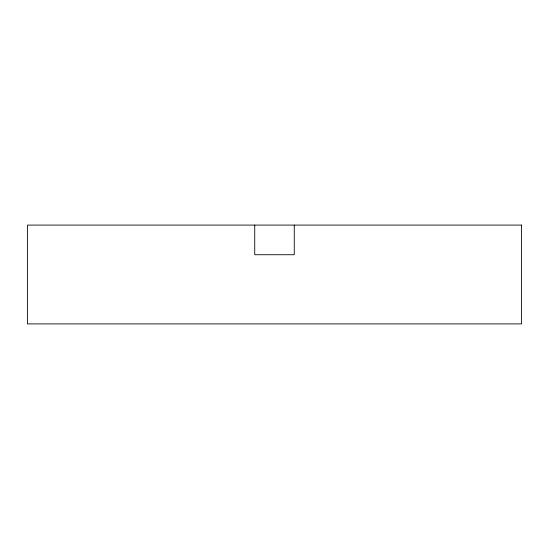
<?xml version="1.0" encoding="UTF-8"?>
<svg xmlns="http://www.w3.org/2000/svg" width="549" height="549" viewBox="0 0 549 549"><rect width="100%" height="100%" fill="white"/><g stroke="black" fill="none" stroke-linecap="round" stroke-linejoin="round"><path stroke-width="0.82" d="M294.264 225.09L294.264 254.736L254.736 254.736L254.736 225.09M521.55 225.09L27.45 225.09L27.45 323.91L521.55 323.91L521.55 225.09"/></g></svg>
